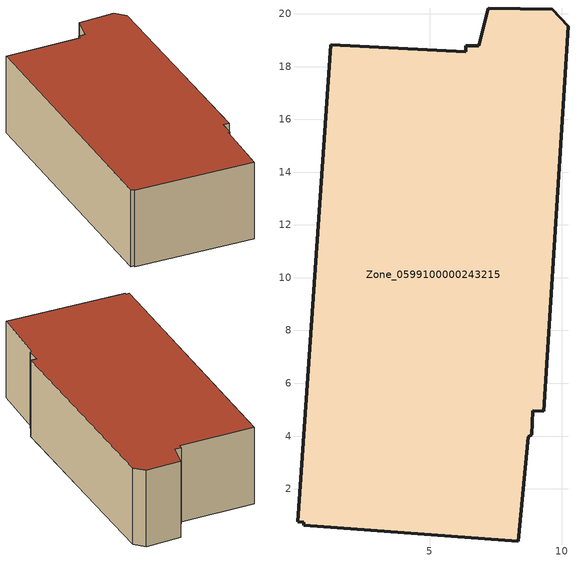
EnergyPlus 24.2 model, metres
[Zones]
Zone_0599100000243215
 floor ground (C_G): 0.23,0.62 0.23,0.73 0.01,0.74 1.25,18.83 6.36,18.56 6.37,18.79 6.85,18.78 7.22,20.22 9.64,20.18 10.24,19.53 9.32,4.94 8.91,4.96 8.86,4.04 8.73,3.96 8.35,0.02 z0
 wall outside (C_F): 9.32,4.94 10.24,19.53 9.64,20.18 7.22,20.22 6.85,18.78 6.37,18.79 6.36,18.56 1.25,18.83 0.01,0.74 0.23,0.73 0.23,0.62 8.35,0.02 8.73,3.96 8.86,4.04 8.91,4.96 9.32,4.94 z0:5.47
 roof outside (C_R): 0.23,0.73 0.23,0.62 8.35,0.02 8.73,3.96 8.86,4.04 8.91,4.96 9.32,4.94 10.24,19.53 9.64,20.18 7.22,20.22 6.85,18.78 6.37,18.79 6.36,18.56 1.25,18.83 0.01,0.74 z5.47
[BUILDING]
Pand.0599100000243215: North Axis=0; Terrain=City; Loads Convergence Tolerance Value=0.04; Temperature Convergence Tolerance Value=0.4; Solar Distribution=FullExterior; Maximum Number of Warmup Days=25; Minimum Number of Warmup Days=1
[Site:Location]
Rotterdam.The.Hague.AP_ZH_NLD Design_Conditions: Latitude=51.96; Longitude=4.45; Time Zone=1; Elevation=-4.5
[SITE:GROUNDTEMPERATURE:BUILDINGSURFACE]
18, 18, 18, 18, 18, 18, 18, 18, 18, 18, 18, 18
[MATERIAL] Thermal Absorptance=0.9; Solar Absorptance=0.7; Visible Absorptance=0.7
Name | Roughness | Thickness | Conductivity | Density | Specific Heat
G.D.1965 | MediumSmooth | 0.15 | 1 | 540 | 1210
F.D.1965 | Rough | 0.3 | 0.857143 | 1920 | 840
R.D.1965 | MediumRough | 0.2 | 0.08 | 1500 | 1000
[CONSTRUCTION]
C_G: G.D.1965
C_F: F.D.1965
C_R: R.D.1965
[ZONE]
Zone_0599100000243215: Type=1; Multiplier=1; Ceiling Height=Autocalculate; Volume=Autocalculate; Floor Area=autocalculate; Part of Total Floor Area=Yes
[ZONEINFILTRATION:DESIGNFLOWRATE]
Infil_Zone_0599100000243215: Zone or ZoneList or Space or SpaceList=Zone_0599100000243215; Schedule=AlwaysOn; Design Flow Rate Calculation Method=Flow/Area; Flow Rate per Floor Area=0.0042; Constant Term Coefficient=1; Temperature Term Coefficient=0; Velocity Term Coefficient=0; Velocity Squared Term Coefficient=0
[HVACTEMPLATE:ZONE:IDEALLOADSAIRSYSTEM]
Zone_0599100000243215: Maximum Heating Supply Air Temperature=50; Minimum Cooling Supply Air Temperature=13; Maximum Heating Supply Air Humidity Ratio=0.0156; Minimum Cooling Supply Air Humidity Ratio=0.0077; Heating Limit=NoLimit; Cooling Limit=NoLimit; Dehumidification Control Type=ConstantSensibleHeatRatio; Cooling Sensible Heat Ratio=0.7; Dehumidification Setpoint=60; Humidification Control Type=None; Humidification Setpoint=30; Outdoor Air Method=None; Outdoor Air Flow Rate per Person=0.00944; Outdoor Air Flow Rate per Zone Floor Area=0; Outdoor Air Flow Rate per Zone=0; Demand Controlled Ventilation Type=None; Outdoor Air Economizer Type=NoEconomizer; Heat Recovery Type=None; Sensible Heat Recovery Effectiveness=0.7; Latent Heat Recovery Effectiveness=0.65
[ZONECONTROL:THERMOSTAT]
ThermostatControl_Zone_0599100000243215: Zone or ZoneList=Zone_0599100000243215; Control Type Schedule=DualSetpointControlType; Control 1=Thermostat_Zone_0599100000243215; Temperature Difference Between Cutout And Setpoint=0
[THERMOSTATSETPOINT:DUALSETPOINT]
Thermostat_Zone_0599100000243215: Heating Setpoint Temperature Schedule=HeatingSetpoint_Zone_0599100000243215; Cooling Setpoint Temperature Schedule=CoolingSetpoint_Zone_0599100000243215
[SCHEDULE:COMPACT]
HeatingSetpoint_Zone_0599100000243215: Through: 12/31, For: AllDays, Until: 24:00, 21
CoolingSetpoint_Zone_0599100000243215: Through: 12/31, For: AllDays, Until: 24:00, 24
DualSetpointControlType: Through: 12/31, For: AllDays, Until: 24:00, 4
AlwaysOn: Through: 12/31, For: AllDays, Until: 24:00, 1
